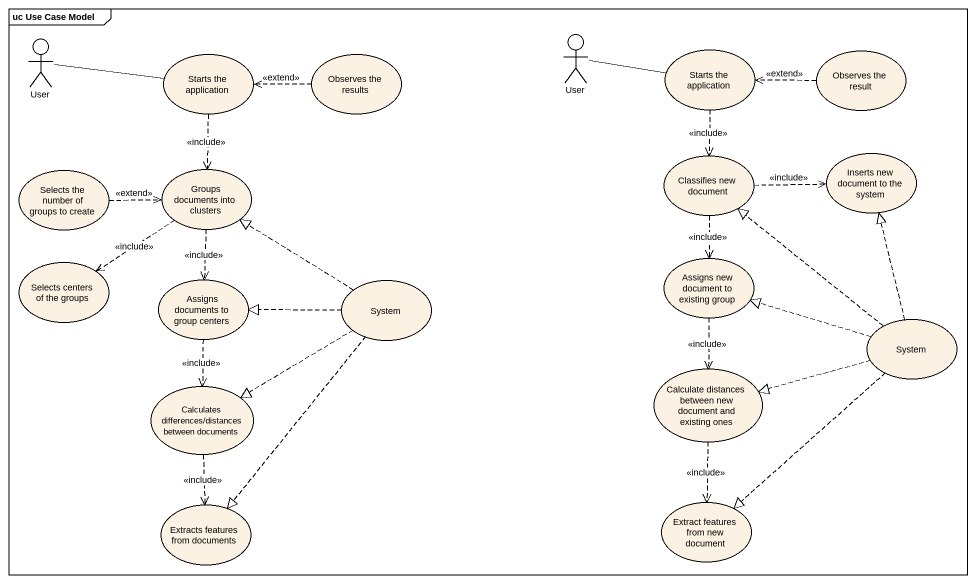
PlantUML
@startuml
mainframe uc Use Case Model
actor User
usecase "Starts the application" as Starts_the_application
usecase "Observes the results" as Observes_the_results
actor "User" as User_2
usecase "Starts the application" as Starts_the_application_2
usecase "Observes the result" as Observes_the_result
usecase "Selects the number of groups to create" as Selects_the_number_of
usecase "Groups documents into clusters" as Groups_documents_into
usecase "Classifies new document" as Classifies_new_document
usecase "Inserts new document to the system" as Inserts_new_document_to_the
usecase "Selects centers of the groups" as Selects_centers_of_the
usecase "Assigns documents to group centers" as Assigns_documents_to_group
usecase System
usecase "Assigns new document to existing group" as Assigns_new_document_to
usecase "System" as System_2
usecase "Calculates differences/distances between documents" as Calculates_differences
usecase "Calculate distances between new document and existing ones" as Calculate_distances_between
usecase "Extracts features from documents" as Extracts_features_from
usecase "Extract features from new document" as Extract_features_from_new
User -right- Starts_the_application
Starts_the_application ..> Groups_documents_into : <<include>>
Observes_the_results .left.> Starts_the_application : <<extend>>
User_2 -right- Starts_the_application_2
Starts_the_application_2 ..> Classifies_new_document : <<include>>
Observes_the_result .left.> Starts_the_application_2 : <<extend>>
Selects_the_number_of .right.> Groups_documents_into : <<extend>>
Groups_documents_into ..> Selects_centers_of_the : <<include>>
Groups_documents_into ..> Assigns_documents_to_group : <<include>>
Classifies_new_document .right.> Inserts_new_document_to_the : <<include>>
Classifies_new_document ..> Assigns_new_document_to : <<include>>
Assigns_documents_to_group ..> Calculates_differences : <<include>>
System .up.|> Groups_documents_into
System .left.|> Assigns_documents_to_group
System .left.|> Calculates_differences
System ..|> Extracts_features_from
Assigns_new_document_to ..> Calculate_distances_between : <<include>>
System_2 .up.|> Classifies_new_document
System_2 .up.|> Inserts_new_document_to_the
System_2 .left.|> Assigns_new_document_to
System_2 .left.|> Calculate_distances_between
System_2 ..|> Extract_features_from_new
Calculates_differences ..> Extracts_features_from : <<include>>
Calculate_distances_between ..> Extract_features_from_new : <<include>>
@enduml
